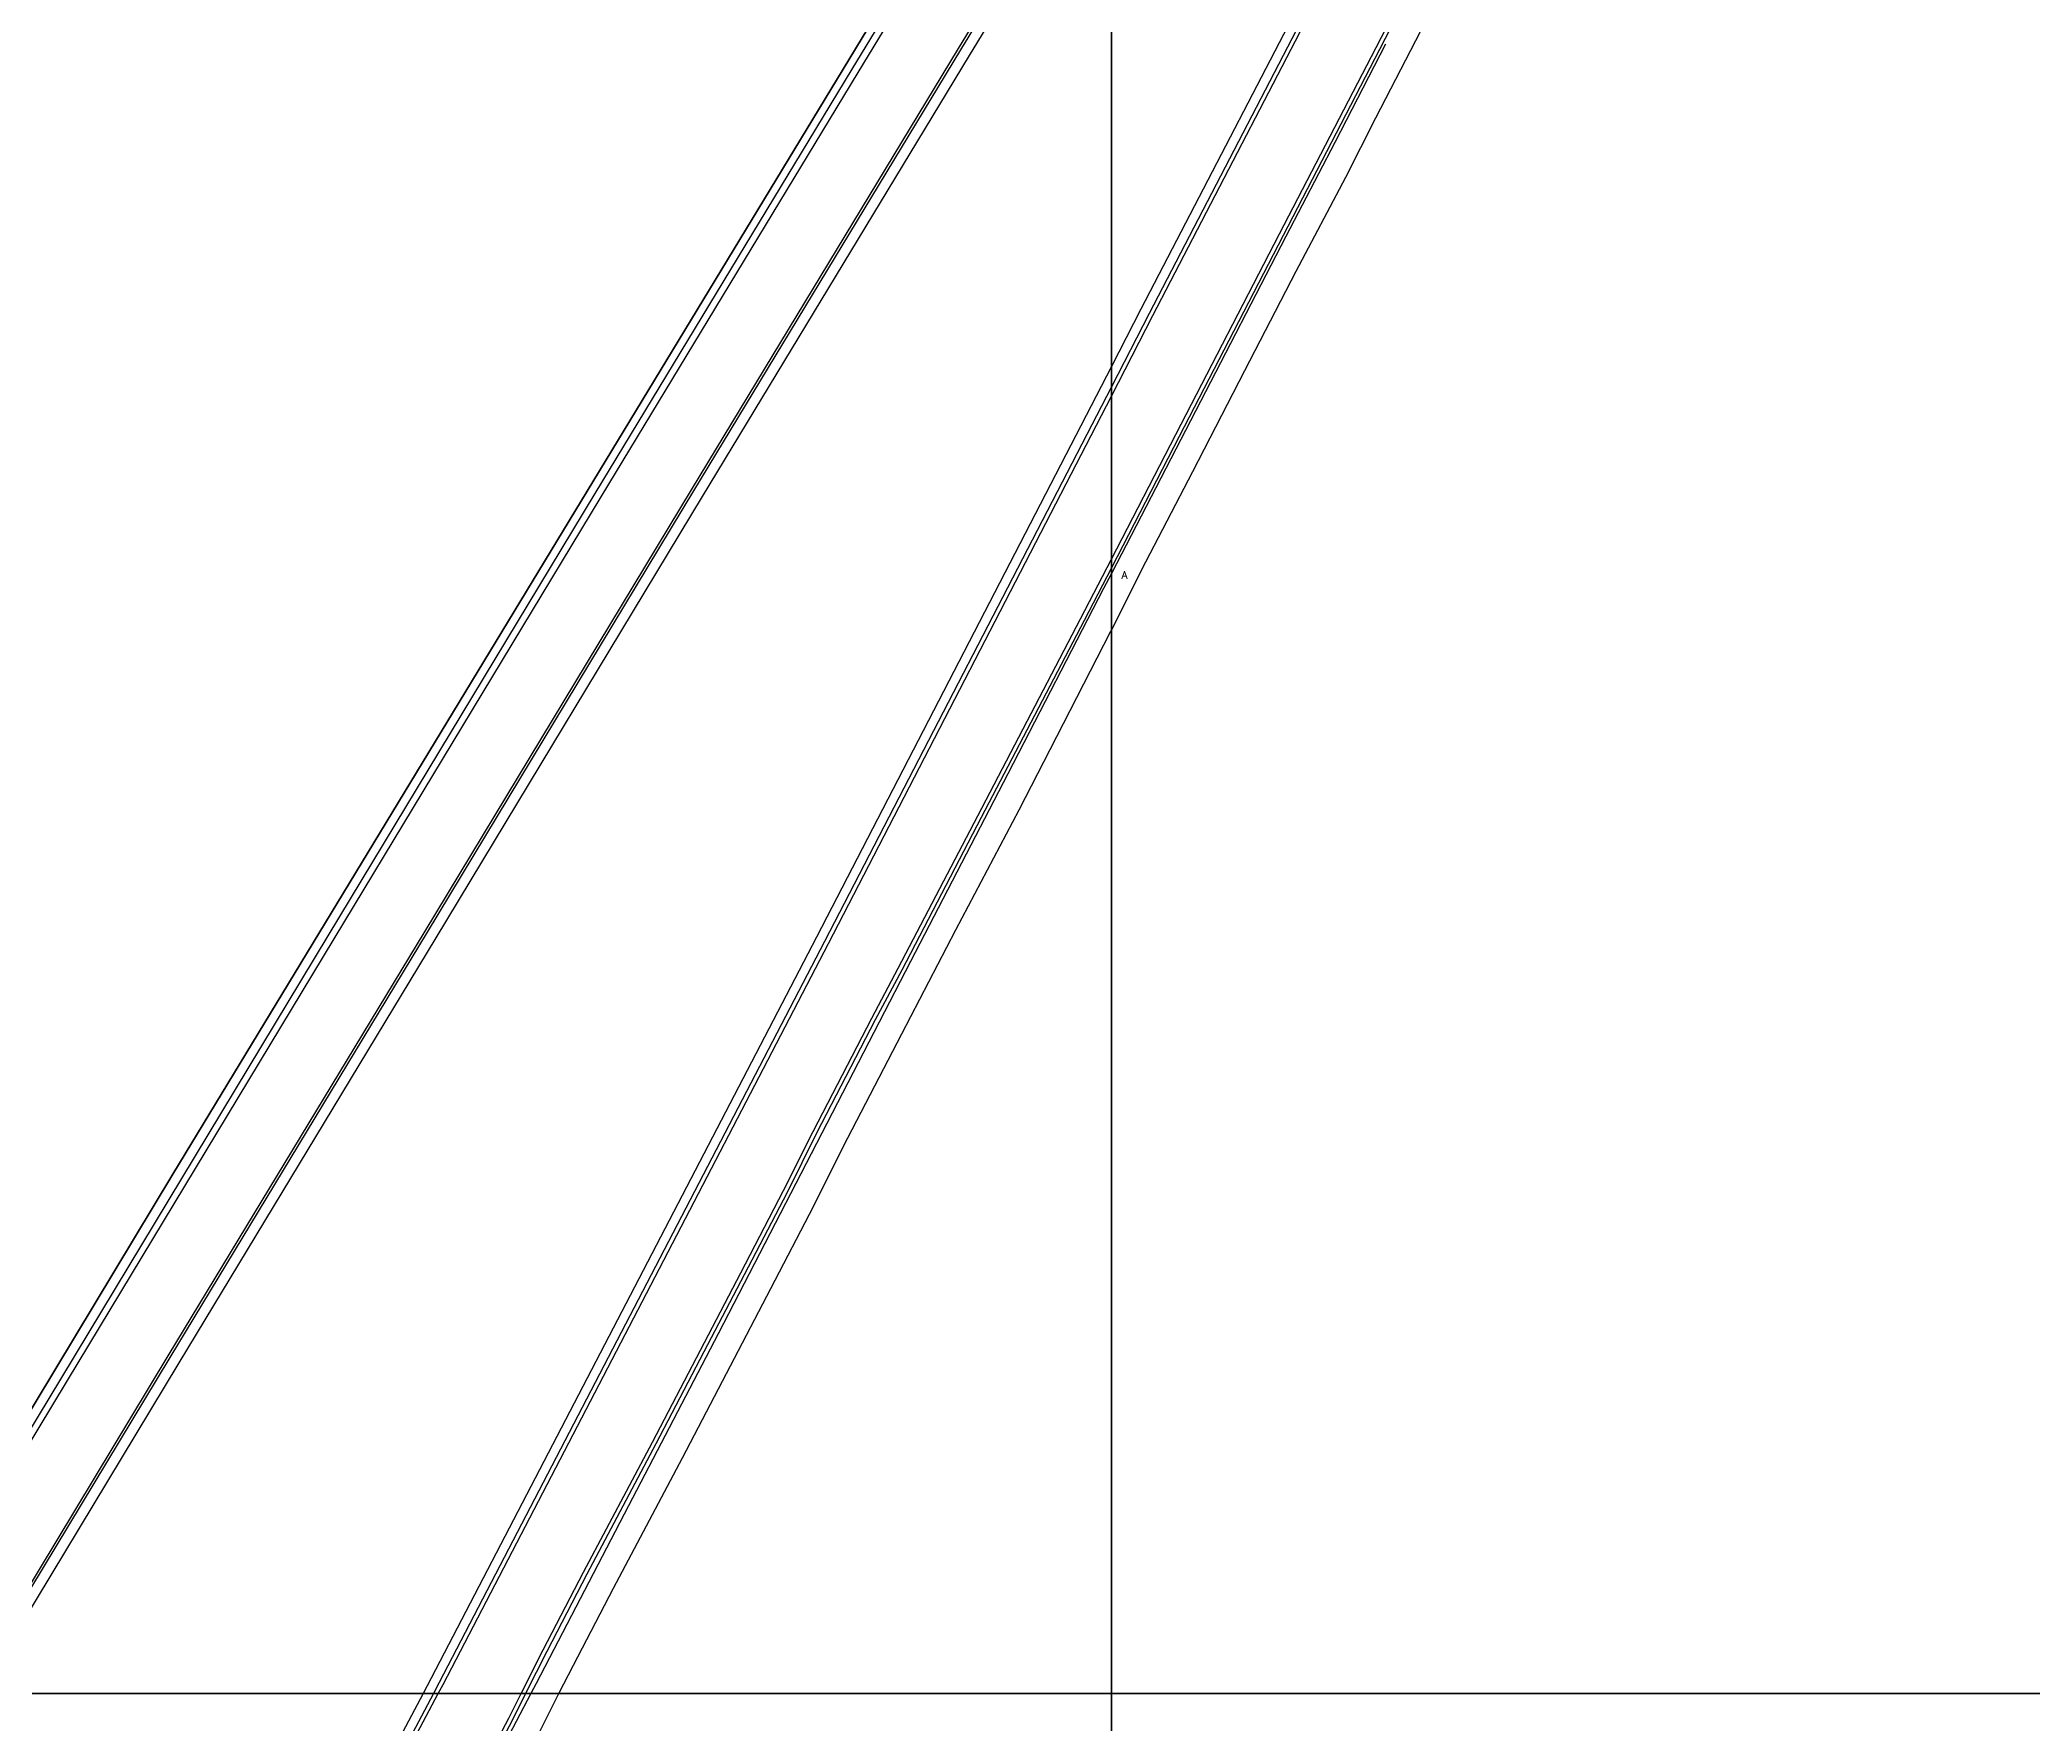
# Model space of a CAD drawing. Header units: metres. Extents: x -18400 to -16000, y -119400 to -117000.
# Drawn here: x -17703.9 to -17510.8, y -118202.9 to -118039.7 of the extents above; entities that cross this region are included whole.
import ezdxf

# ---------------------------------------------------------------- set-up
doc = ezdxf.new("R2010")
doc.units = ezdxf.units.M
doc.header["$LTSCALE"] = 2.5
for name, color, linetype in [('側溝・桝', 7, 'Continuous'), ('図郭', 7, 'Continuous'), ('歩道・分離帯・安全施設', 7, 'Continuous'), ('舗装', 7, 'Continuous'), ('道路', 7, 'Continuous')]:
    doc.layers.add(name, color=color, linetype=linetype)
doc.styles.add('YOKO_DECO', font='txt.shx', dxfattribs={"bigfont": 'extfont.shx'})

msp = doc.modelspace()

# ---------------------------------------------------------------- linework, layer by layer
at = {"layer": '側溝・桝'}
for points in [[(-17600, -118074.22), (-17595.97, -118066.42), (-17576.95, -118029.73), (-17561.21, -117999.24), (-17543.91, -117966.43), (-17539.36, -117958.49)], [(-17600, -118090.02), (-17593.76, -118077.96), (-17583.7, -118058.49), (-17574.35, -118040.44), (-17565.14, -118022.57), (-17555.1, -118003.3), (-17545.87, -117985.52), (-17534.69, -117964.89), (-17533.12, -117962.16)], [(-17600, -118002.39), (-17624.58, -118042.87), (-17649.49, -118083.98), (-17675.38, -118126.85), (-17701.21, -118169.65), (-17719.53, -118200)], [(-17600, -118016.15), (-17614.84, -118040.55), (-17640.72, -118083.3), (-17666.54, -118126.08), (-17691.46, -118167.27), (-17711.2, -118200)], [(-17665.24, -118200), (-17664.77, -118199.12), (-17627.43, -118127.28), (-17600, -118074.22)], [(-17657.21, -118200), (-17655.06, -118195.74), (-17651.17, -118188.24), (-17644.49, -118175.61), (-17639.84, -118166.71), (-17635.93, -118159.21), (-17631.77, -118151.23), (-17628.91, -118145.51), (-17623.22, -118134.52), (-17620.66, -118129.68), (-17612.95, -118114.9), (-17602.99, -118095.81), (-17600, -118090.02)], [(-17865.14, -118518.54), (-17847.2, -118494), (-17814, -118447.92), (-17786.08, -118407.09), (-17766.97, -118377.87), (-17741.7, -118337.36), (-17711.99, -118286.79), (-17694.9, -118256.02), (-17665.24, -118200)], [(-17711.1, -118304.44), (-17703.41, -118285.92), (-17701.56, -118282.89), (-17699.98, -118279.99), (-17696.76, -118274.26), (-17691.52, -118264.79), (-17686.21, -118254.97), (-17681.49, -118246.25), (-17677.84, -118239.49), (-17672.79, -118230), (-17671.23, -118226.87), (-17665.74, -118216.29), (-17658.41, -118202.37), (-17657.21, -118200)]]:
    msp.add_lwpolyline(points, dxfattribs=at)
at = {"layer": '図郭'}
for points in [[(-18400, -118200), (-17600, -118200), (-17600, -117600), (-18400, -117600)], [(-17600, -118200), (-16800, -118200), (-16800, -117600), (-17600, -117600)], [(-18400, -118800), (-17600, -118800), (-17600, -118200), (-18400, -118200)], [(-17600, -118800), (-16800, -118800), (-16800, -118200), (-17600, -118200)]]:
    msp.add_lwpolyline(points, close=True, dxfattribs=at)
at = {"layer": '歩道・分離帯・安全施設'}
for points in [[(-17514.18, -117931.3), (-17517.5, -117936.41), (-17517.88, -117936.97), (-17521.24, -117942.49), (-17524.27, -117947.56), (-17534.36, -117965.08), (-17545.53, -117985.7), (-17554.76, -118003.48), (-17564.8, -118022.74), (-17574.01, -118040.62), (-17583.36, -118058.67), (-17593.42, -118078.13), (-17600, -118090.86)], [(-17514.18, -117931.3), (-17517.5, -117936.41), (-17517.88, -117936.97), (-17521.24, -117942.49), (-17524.27, -117947.56), (-17534.36, -117965.08), (-17545.53, -117985.7), (-17554.76, -118003.48), (-17564.8, -118022.74), (-17574.01, -118040.62), (-17583.36, -118058.67), (-17593.42, -118078.13), (-17600, -118090.86)], [(-17526.15, -117934.89), (-17533.02, -117946.58), (-17544.27, -117966.23), (-17561.58, -117999.05), (-17577.32, -118029.54), (-17596.33, -118066.23), (-17600, -118073.32)], [(-17526.15, -117934.89), (-17533.02, -117946.58), (-17544.27, -117966.23), (-17561.58, -117999.05), (-17577.32, -118029.54), (-17596.33, -118066.23), (-17600, -118073.32)], [(-17720.25, -118200), (-17701.74, -118169.34), (-17675.91, -118126.53), (-17650.02, -118083.67), (-17625.11, -118042.55), (-17600, -118001.2)], [(-17720.25, -118200), (-17701.74, -118169.34), (-17675.91, -118126.53), (-17650.02, -118083.67), (-17625.11, -118042.55), (-17600, -118001.2)], [(-17600, -118016.62), (-17614.63, -118040.67), (-17640.51, -118083.42), (-17666.33, -118126.2), (-17691.25, -118167.4), (-17710.92, -118200)], [(-17600, -118016.62), (-17614.63, -118040.67), (-17640.51, -118083.42), (-17666.33, -118126.2), (-17691.25, -118167.4), (-17710.92, -118200)], [(-17573.42, -118040.13), (-17578.35, -118049.63), (-17583.08, -118058.76), (-17591.84, -118075.68), (-17600, -118091.42)], [(-17600, -118073.32), (-17627.8, -118127.09), (-17665.14, -118198.93), (-17665.71, -118200)], [(-17600, -118073.32), (-17627.8, -118127.09), (-17665.14, -118198.93), (-17665.71, -118200)], [(-17600, -118090.86), (-17602.65, -118095.98), (-17612.61, -118115.08), (-17620.31, -118129.86), (-17622.88, -118134.7), (-17628.57, -118145.68), (-17631.42, -118151.41), (-17635.59, -118159.39), (-17639.49, -118166.88), (-17644.15, -118175.79), (-17650.83, -118188.41), (-17654.72, -118195.92), (-17656.78, -118200)], [(-17600, -118090.86), (-17602.65, -118095.98), (-17612.61, -118115.08), (-17620.31, -118129.86), (-17622.88, -118134.7), (-17628.57, -118145.68), (-17631.42, -118151.41), (-17635.59, -118159.39), (-17639.49, -118166.88), (-17644.15, -118175.79), (-17650.83, -118188.41), (-17654.72, -118195.92), (-17656.78, -118200)], [(-17600, -118091.42), (-17600.75, -118092.87), (-17610.02, -118110.84), (-17619.46, -118129.04), (-17628.57, -118146.68), (-17638.12, -118165.11), (-17646.8, -118181.79), (-17655.75, -118199.02), (-17656.26, -118200)], [(-17665.71, -118200), (-17695.27, -118255.82), (-17712.35, -118286.58), (-17742.05, -118337.15), (-17767.32, -118377.64), (-17786.42, -118406.86), (-17814.34, -118447.68), (-17847.54, -118493.76), (-17891.5, -118553.9), (-17927.86, -118603.62), (-17961.95, -118650.44), (-17993.08, -118696.08), (-17996.04, -118701.01), (-17997.11, -118700.4)], [(-17665.71, -118200), (-17695.27, -118255.82), (-17712.35, -118286.58), (-17742.05, -118337.15), (-17767.32, -118377.64), (-17786.42, -118406.86), (-17814.34, -118447.68), (-17847.54, -118493.76), (-17891.5, -118553.9), (-17927.86, -118603.62), (-17961.95, -118650.44), (-17993.08, -118696.08), (-17996.04, -118701.01), (-17997.11, -118700.4)], [(-17656.78, -118200), (-17658.06, -118202.55), (-17665.39, -118216.47), (-17670.89, -118227.04), (-17672.45, -118230.18), (-17677.5, -118239.67), (-17681.15, -118246.43), (-17685.87, -118255.15), (-17691.18, -118264.97), (-17696.42, -118274.45), (-17699.64, -118280.18), (-17701.23, -118283.09), (-17703.06, -118286.09), (-17710.76, -118304.61)], [(-17656.78, -118200), (-17658.06, -118202.55), (-17665.39, -118216.47), (-17670.89, -118227.04), (-17672.45, -118230.18), (-17677.5, -118239.67), (-17681.15, -118246.43), (-17685.87, -118255.15), (-17691.18, -118264.97), (-17696.42, -118274.45), (-17699.64, -118280.18), (-17701.23, -118283.09), (-17703.06, -118286.09), (-17710.76, -118304.61)], [(-17656.26, -118200), (-17665.52, -118217.64), (-17674.84, -118235.57), (-17684.46, -118253.5)]]:
    msp.add_lwpolyline(points, dxfattribs=at)
at = {"layer": '道路'}
for points in [[(-17530.5, -117940.57), (-17533.78, -117946.09), (-17545.06, -117965.8), (-17562.38, -117998.64), (-17578.11, -118029.12), (-17597.13, -118065.81), (-17600, -118071.36)], [(-17600, -118096.94), (-17597.07, -118091.11), (-17592.09, -118081.53), (-17587.07, -118071.76), (-17582.08, -118062.13), (-17577.27, -118053.02), (-17574.38, -118047.26), (-17570, -118038.82), (-17566.06, -118031.19), (-17561.03, -118021.43), (-17556.08, -118011.89), (-17550.49, -118001.18), (-17546.75, -117993.96), (-17540.65, -117982.38), (-17535.69, -117973.03), (-17529.95, -117962.72), (-17523.73, -117952.04), (-17533.78, -117946.09)], [(-17533.78, -117946.09), (-17545.06, -117965.8), (-17562.38, -117998.64), (-17578.11, -118029.12), (-17597.13, -118065.81), (-17600, -118071.36)], [(-17600, -118096.94), (-17597.07, -118091.11), (-17592.09, -118081.53), (-17587.07, -118071.76), (-17582.08, -118062.13), (-17577.27, -118053.02), (-17574.38, -118047.26), (-17570, -118038.82), (-17566.06, -118031.19), (-17561.03, -118021.43), (-17556.08, -118011.89), (-17550.49, -118001.18), (-17546.75, -117993.96), (-17540.65, -117982.38), (-17535.69, -117973.03), (-17529.95, -117962.72), (-17523.73, -117952.04), (-17521.01, -117947.4)], [(-17721.32, -118200), (-17690.96, -118149.65), (-17600, -117999.62)], [(-17600, -117999.62), (-17690.96, -118149.65), (-17721.32, -118200)], [(-17709.72, -118200), (-17690.37, -118167.93), (-17665.45, -118126.73), (-17639.63, -118083.95), (-17613.75, -118041.21), (-17600, -118018.59)], [(-17709.72, -118200), (-17690.37, -118167.93), (-17665.45, -118126.73), (-17639.63, -118083.95), (-17613.75, -118041.21), (-17600, -118018.59)], [(-17600, -118071.36), (-17628.59, -118126.67), (-17665.93, -118198.51), (-17666.72, -118200)], [(-17600, -118071.36), (-17628.59, -118126.67), (-17665.93, -118198.51), (-17666.72, -118200)], [(-17653.54, -118200), (-17652.14, -118197.24), (-17648.26, -118189.76), (-17641.58, -118177.14), (-17636.93, -118168.22), (-17633.02, -118160.73), (-17628.84, -118152.72), (-17625.99, -118146.99), (-17620.31, -118136.03), (-17615.08, -118125.97), (-17608.93, -118114.34), (-17605.94, -118108.48), (-17600.07, -118097.09), (-17600, -118096.94)], [(-17653.54, -118200), (-17652.14, -118197.24), (-17648.26, -118189.76), (-17641.58, -118177.14), (-17636.93, -118168.22), (-17633.02, -118160.73), (-17628.84, -118152.72), (-17625.99, -118146.99), (-17620.31, -118136.03), (-17615.08, -118125.97), (-17608.93, -118114.34), (-17605.94, -118108.48), (-17600.07, -118097.09), (-17600, -118096.94)], [(-17666.72, -118200), (-17696.06, -118255.39), (-17713.12, -118286.14), (-17742.82, -118336.68), (-17768.07, -118377.16), (-17787.17, -118406.36), (-17815.08, -118447.16), (-17848.26, -118493.23), (-17892.22, -118553.37), (-17928.58, -118603.09), (-17962.69, -118649.92), (-17993.72, -118695.42), (-17997.11, -118700.4), (-17997.36, -118700.89), (-17998.98, -118699.82)], [(-17666.72, -118200), (-17696.06, -118255.39), (-17713.12, -118286.14)], [(-17707.67, -118305.09), (-17697.99, -118287.99), (-17700.07, -118286.9), (-17698.7, -118284.5), (-17697.11, -118281.58), (-17693.89, -118275.86), (-17688.64, -118266.36), (-17683.32, -118256.53), (-17678.6, -118247.81), (-17674.95, -118241.04), (-17669.88, -118231.5), (-17668.31, -118228.36), (-17662.83, -118217.81), (-17655.49, -118203.87), (-17653.54, -118200)], [(-17707.67, -118305.09), (-17697.99, -118287.99), (-17700.07, -118286.9), (-17698.7, -118284.5), (-17697.11, -118281.58), (-17693.89, -118275.86), (-17688.64, -118266.36), (-17683.32, -118256.53), (-17678.6, -118247.81), (-17674.95, -118241.04), (-17669.88, -118231.5), (-17668.31, -118228.36), (-17662.83, -118217.81), (-17655.49, -118203.87), (-17653.54, -118200)]]:
    msp.add_lwpolyline(points, dxfattribs=at)

# ---------------------------------------------------------------- texts
at = {"layer": '舗装', "style": 'YOKO_DECO'}
msp.add_text('A', height=0.75, dxfattribs=at).set_placement((-17599.02, -118091.94, 68.48))

doc.saveas('drawing.dxf')
